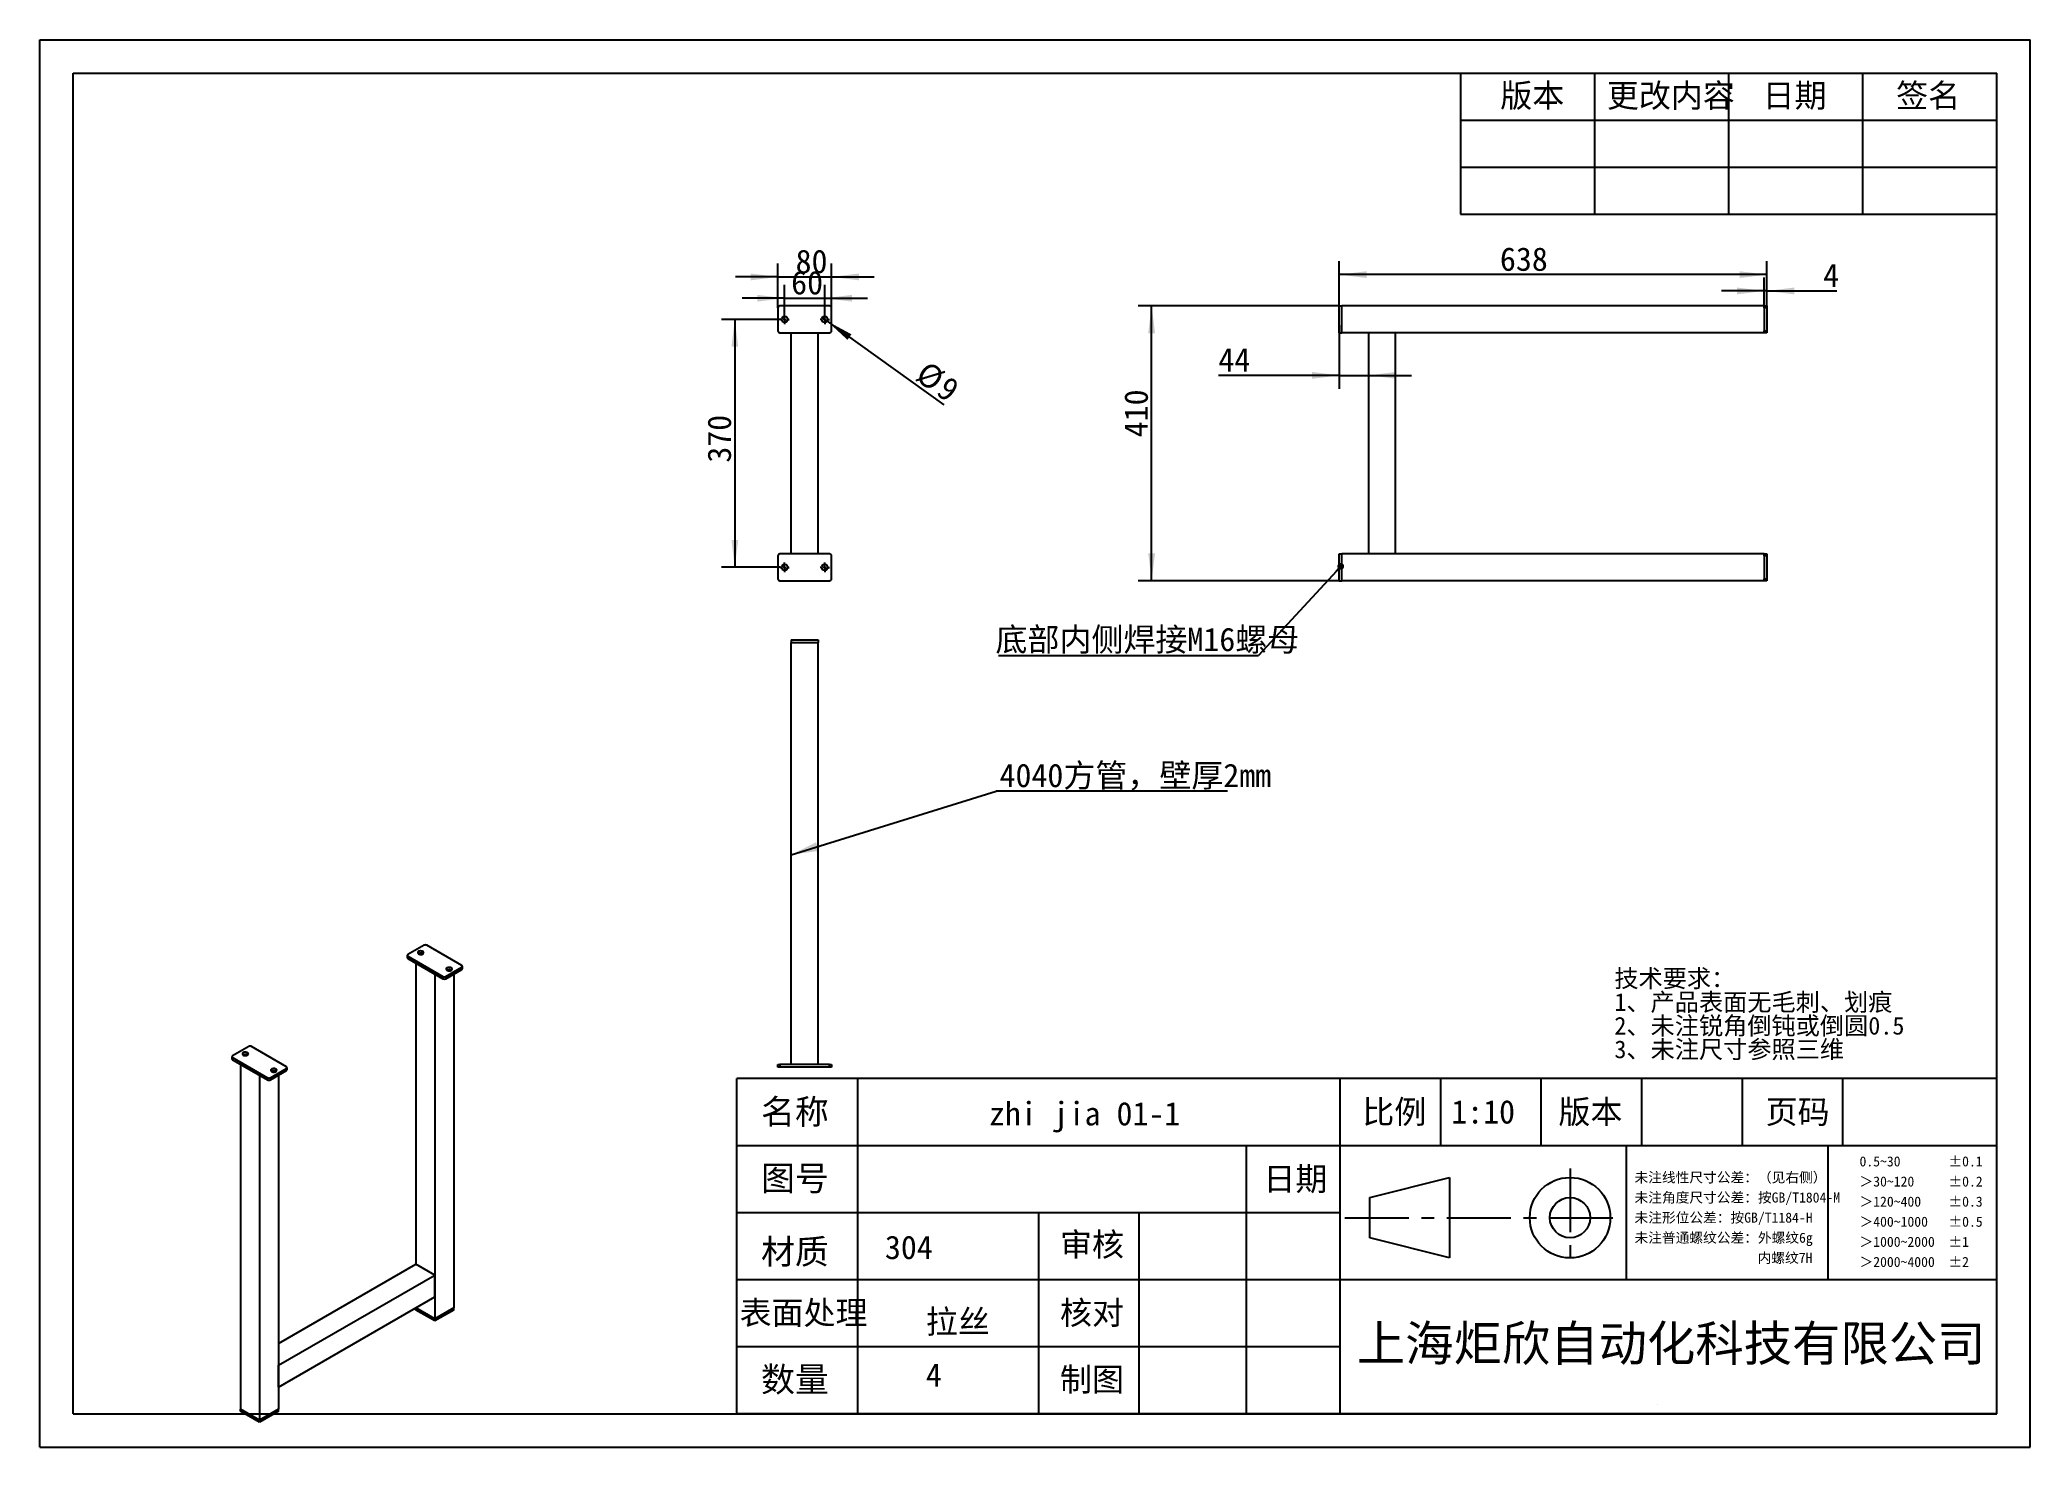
# Model space of a CAD drawing. Header units: millimetres. Extents: x 0 to 297, y 0 to 210.
import ezdxf

# ---------------------------------------------------------------- set-up
doc = ezdxf.new("R2010")
doc.units = ezdxf.units.MM
doc.linetypes.add('SLD-实线', pattern=[0])
doc.linetypes.add('SLD-点画线', pattern=[10.16, 6.35, -1.27, 1.27, -1.27])
doc.layers.add('中心线', color=1, linetype='SLD-点画线')
doc.layers.add('图框', color=7, linetype='SLD-实线')
doc.styles.add('SLDTEXTSTYLE0', font='SIMSUN.TTC', dxfattribs={"bigfont": 'bigfont'})
doc.styles.add('SLDTEXTSTYLE1', font='SIMSUN.TTC')
doc.styles.add('SLDTEXTSTYLE2', font='SIMSUN.TTC', dxfattribs={"bigfont": 'bigfont'})
doc.styles.get("Standard").update_dxf_attribs({"font": 'SIMSUN.TTC'})
doc.dimstyles.new('SLDDIMSTYLE0', dxfattribs={"dimtxt": 3.5, "dimasz": 4.08, "dimexe": 0, "dimexo": 0.0625, "dimgap": 0.875, "dimtad": 2, "dimlfac": 10, "dimrnd": 1e-09, "dimzin": 12, "dimdsep": 46, "dimtxsty": 'SLDTEXTSTYLE1', "dimsah": 1, "dimcen": 0.09, "dimadec": 0, "dimazin": 3, "dimtfac": 1, "dimtmove": 0, "dimatfit": 0, "dimfxl": 0, "dimfrac": 2, "dimtolj": 1, "dimtzin": 12, "dimarcsym": 0})
doc.dimstyles.new('SLDDIMSTYLE1', dxfattribs={"dimtxt": 3.5, "dimasz": 4.08, "dimexe": 0, "dimexo": 0.0625, "dimgap": 0.875, "dimtad": 2, "dimlfac": 10, "dimrnd": 1e-09, "dimzin": 12, "dimdsep": 46, "dimtxsty": 'SLDTEXTSTYLE1', "dimsah": 1, "dimcen": 0.09, "dimadec": 0, "dimazin": 3, "dimtfac": 1, "dimtofl": 0, "dimtmove": 0, "dimatfit": 3, "dimfxl": 0, "dimfrac": 2, "dimtolj": 1, "dimtzin": 12, "dimarcsym": 0})
doc.dimstyles.new('SLDDIMSTYLE2', dxfattribs={"dimtxt": 3.5, "dimasz": 4.08, "dimexe": 0, "dimexo": 0.0625, "dimgap": 0.875, "dimtad": 2, "dimlfac": 10, "dimrnd": 1e-09, "dimzin": 12, "dimdsep": 46, "dimtxsty": 'SLDTEXTSTYLE1', "dimblk1": 'NONE', "dimsah": 1, "dimcen": 0, "dimadec": 0, "dimazin": 3, "dimtfac": 1, "dimtmove": 0, "dimatfit": 3, "dimldrblk": 'NONE', "dimfxl": 0, "dimfrac": 2, "dimtolj": 1, "dimtzin": 12, "dimarcsym": 0})
doc.dimstyles.new('SLDDIMSTYLE3', dxfattribs={"dimtxt": 0.18, "dimasz": 4.08, "dimexe": 0, "dimexo": 0.0625, "dimgap": 0, "dimtad": 0, "dimtih": 1, "dimtoh": 1, "dimdec": 0, "dimrnd": 1e-09, "dimzin": 0, "dimdsep": 46, "dimtxsty": 'Standard', "dimsah": 1, "dimcen": 0.09, "dimadec": 0, "dimazin": 0, "dimtfac": 4.08, "dimtdec": 0, "dimtofl": 0, "dimtmove": 0, "dimatfit": 3, "dimfxl": 0, "dimfrac": 2, "dimtolj": 1, "dimtzin": 0, "dimarcsym": 0})
doc.dimstyles.new('SLDDIMSTYLE4', dxfattribs={"dimtxt": 0.18, "dimasz": 1.016, "dimexe": 0, "dimexo": 0.0625, "dimgap": 0, "dimtad": 0, "dimtih": 1, "dimtoh": 1, "dimdec": 0, "dimrnd": 1e-09, "dimzin": 0, "dimdsep": 46, "dimtxsty": 'Standard', "dimblk1": 'DOT', "dimblk2": 'DOT', "dimsah": 1, "dimcen": 0.09, "dimadec": 0, "dimazin": 0, "dimtfac": 1.016, "dimtdec": 0, "dimtofl": 0, "dimtmove": 0, "dimatfit": 3, "dimldrblk": 'DOT', "dimfxl": 0, "dimfrac": 2, "dimtolj": 1, "dimtzin": 0, "dimarcsym": 0})

# ---------------------------------------------------------------- blocks, each defined once
blk = doc.blocks.new('块18_1')
at = {"layer": '中心线', "lineweight": 25}
for p, q in [((282.21, 31.85), (282.21, 22.45)), ((259.81, 26.95), (287.48, 26.95))]:
    blk.add_line(p, q, dxfattribs=at)
at = {"layer": '图框', "color": 179, "linetype": 'SLD-实线', "lineweight": 25}
for p, q in [((262.29, 28.95), (270.22, 30.95)), ((270.22, 30.95), (270.22, 22.96)), ((262.29, 24.95), (262.29, 28.95)), ((270.22, 22.96), (262.29, 24.95))]:
    blk.add_line(p, q, dxfattribs=at)
for radius in [4, 2]:
    blk.add_circle((282.21, 26.95), radius, dxfattribs=at)
blk = doc.blocks.new('SW_NOTE_0')
at = {"layer": '图框', "color": 0, "char_height": 2.6458, "attachment_point": 1, "style": 'SLDTEXTSTYLE0'}
for s, insert in [('\\M+18B5A术\\M+19776\\M+18B81\\M+18146', (0, 3.08)), ('1\\M+18141产\\M+19569\\M+1955C\\M+196CA\\M+19DD9\\M+196D1\\M+18E68\\M+18141划\\M+18DAD', (0, -0.45)), ('2\\M+18141\\M+196A2\\M+1928D锐\\M+18A70\\M+1937C钝\\M+188BD\\M+1937C圆0.5', (0, -3.98)), ('3\\M+18141\\M+196A2\\M+1928D\\M+18EDA\\M+190A1\\M+18E51\\M+18FC6\\M+18E4F维', (0, -7.5))]:
    blk.add_mtext(s, dxfattribs=dict(at, insert=insert))
blk = doc.blocks.new('SW_NOTE_1')
at = {"layer": '图框', "color": 0, "char_height": 1.5, "attachment_point": 1, "style": 'SLDTEXTSTYLE0'}
for s, insert in [('\\M+196A2\\M+1928D线\\M+190AB\\M+18EDA\\M+190A1\\M+18CF6\\M+18DB7\\M+18146\\M+18169见\\M+18945侧\\M+1816A', (0, 1.75)), ('\\M+196A2\\M+1928D\\M+18A70\\M+19378\\M+18EDA\\M+190A1\\M+18CF6\\M+18DB7\\M+18146\\M+188C2GB/T1804-M', (0, -1.25)), ('\\M+196A2\\M+1928D\\M+18C60\\M+188CA\\M+18CF6\\M+18DB7\\M+18146\\M+188C2GB/T1184-H', (0, -4.25)), ('\\M+196A2\\M+1928D\\M+19581\\M+192CA\\M+19786纹\\M+18CF6\\M+18DB7\\M+18146\\M+18A4F\\M+19786纹6g', (0, -7.25)), ('                  \\M+193E0\\M+19786纹7H', (0, -10.25))]:
    blk.add_mtext(s, dxfattribs=dict(at, insert=insert))
blk = doc.blocks.new('SW_NOTE_2')
at = {"layer": '图框', "color": 0, "char_height": 1.5, "attachment_point": 1}
for s, insert, style in [('0.5~30       ±0.1', (0, 1.75), 'SLDTEXTSTYLE1'), ('\\M+1818430~120     \\M+1817D0.2', (0, -1.25), 'SLDTEXTSTYLE0'), ('\\M+18184120~400    \\M+1817D0.3', (0, -4.25), 'SLDTEXTSTYLE0'), ('\\M+18184400~1000   \\M+1817D0.5', (0, -7.25), 'SLDTEXTSTYLE0'), ('\\M+181841000~2000  \\M+1817D1', (0, -10.25), 'SLDTEXTSTYLE0'), ('\\M+181842000~4000  \\M+1817D2', (0, -13.25), 'SLDTEXTSTYLE0')]:
    blk.add_mtext(s, dxfattribs=dict(at, insert=insert, style=style))
blk = doc.blocks.new('_D')
at = {"layer": '图框'}
for p, q in [((110.13, 169.99), (110.13, 176.62)), ((118.13, 169.99), (118.13, 176.62)), ((110.13, 174.62), (103.78, 174.62)), ((110.13, 174.62), (118.13, 174.62)), ((118.13, 174.62), (124.48, 174.62))]:
    blk.add_line(p, q, dxfattribs=at)
for points in [[(110.13, 174.62), (106.05, 175.13), (106.05, 174.11)], [(118.13, 174.62), (122.21, 174.11), (122.21, 175.13)]]:
    blk.add_solid(points, dxfattribs=at)
at = {"layer": '图框', "insert": (112.77, 178.69), "char_height": 3.5, "attachment_point": 1, "style": 'SLDTEXTSTYLE1'}
blk.add_mtext('80', dxfattribs=at)
blk = doc.blocks.new('_D_1')
at = {"layer": '图框'}
for p, q in [((111.13, 168.99), (111.13, 173.44)), ((117.13, 168.99), (117.13, 173.44)), ((111.13, 171.44), (104.78, 171.44)), ((111.13, 171.44), (117.13, 171.44)), ((117.13, 171.44), (123.48, 171.44))]:
    blk.add_line(p, q, dxfattribs=at)
for points in [[(111.13, 171.44), (107.05, 171.94), (107.05, 170.93)], [(117.13, 171.44), (121.21, 170.93), (121.21, 171.94)]]:
    blk.add_solid(points, dxfattribs=at)
at = {"layer": '图框', "insert": (112.11, 175.51), "char_height": 3.5, "attachment_point": 1, "style": 'SLDTEXTSTYLE1'}
blk.add_mtext('60', dxfattribs=at)
blk = doc.blocks.new('_D_2')
at = {"layer": '图框'}
for p, q in [((110.43, 168.29), (101.7, 168.29)), ((103.7, 168.29), (103.7, 131.29)), ((110.43, 131.29), (101.7, 131.29))]:
    blk.add_line(p, q, dxfattribs=at)
for points in [[(103.7, 168.29), (103.2, 164.21), (104.21, 164.21)], [(103.7, 131.29), (104.21, 135.37), (103.2, 135.37)]]:
    blk.add_solid(points, dxfattribs=at)
at = {"layer": '图框', "insert": (99.63, 146.9), "char_height": 3.5, "attachment_point": 1, "rotation": 90, "style": 'SLDTEXTSTYLE1'}
blk.add_mtext('370', dxfattribs=at)
blk = doc.blocks.new('_D_3')
at = {"layer": '图框'}
for q in [(116.76, 168.55), (134.91, 155.54)]:
    blk.add_line((117.49, 168.02), q, dxfattribs=at)
blk.add_solid([(117.49, 168.02), (120.51, 165.23), (121.1, 166.06)], dxfattribs=at)
at = {"layer": '图框', "char_height": 3.5, "attachment_point": 1, "rotation": 324.3623, "style": 'SLDTEXTSTYLE1'}
for s, insert in [('%%c', (132.46, 162.27)), ('9', (135.61, 160.01))]:
    blk.add_mtext(s, dxfattribs=dict(at, insert=insert))
blk = doc.blocks.new('_None')
blk = doc.blocks.new('SW_CENTERMARKSYMBOL_0')
at = {"layer": '图框', "color": 0}
for p, q in [((-0.5, 0), (-0.7, 0)), ((0, 0), (-0.25, 0)), ((0, 0.5), (0, 0.7)), ((0, 0), (0, 0.25)), ((0, 0), (0, -0.25)), ((0, 0), (0.25, 0)), ((0.5, 0), (0.7, 0)), ((0, -0.5), (0, -0.7))]:
    blk.add_line(p, q, dxfattribs=at)
blk = doc.blocks.new('SW_CENTERMARKSYMBOL_1')
at = {"layer": '图框', "color": 0}
for p, q in [((-0.5, 0), (-0.7, 0)), ((0, 0), (-0.25, 0)), ((0, 0.5), (0, 0.7)), ((0, 0), (0, 0.25)), ((0, 0), (0, -0.25)), ((0, 0), (0.25, 0)), ((0.5, 0), (0.7, 0)), ((0, -0.5), (0, -0.7))]:
    blk.add_line(p, q, dxfattribs=at)
blk = doc.blocks.new('SW_CENTERMARKSYMBOL_2')
at = {"layer": '图框', "color": 0}
for p, q in [((-0.5, 0), (-0.7, 0)), ((0, 0), (-0.25, 0)), ((0, 0.5), (0, 0.7)), ((0, 0), (0, 0.25)), ((0, 0), (0, -0.25)), ((0, 0), (0.25, 0)), ((0.5, 0), (0.7, 0)), ((0, -0.5), (0, -0.7))]:
    blk.add_line(p, q, dxfattribs=at)
blk = doc.blocks.new('SW_CENTERMARKSYMBOL_3')
at = {"layer": '图框', "color": 0}
for p, q in [((-0.5, 0), (-0.7, 0)), ((0, 0), (-0.25, 0)), ((0, 0.5), (0, 0.7)), ((0, 0), (0, 0.25)), ((0, 0), (0, -0.25)), ((0, 0), (0.25, 0)), ((0.5, 0), (0.7, 0)), ((0, -0.5), (0, -0.7))]:
    blk.add_line(p, q, dxfattribs=at)
blk = doc.blocks.new('SW_NOTE_3')
at = {"layer": '图框', "color": 0}
blk.add_line((34.51, 0), (0, 0), dxfattribs=at)
at = {"layer": '图框', "color": 0, "insert": (0.49, 4.11), "char_height": 3.5, "attachment_point": 1, "style": 'SLDTEXTSTYLE0'}
blk.add_mtext('4040\\M+195FB\\M+18AC7\\M+18143\\M+195C7\\M+18CFA2mm', dxfattribs=at)
blk = doc.blocks.new('_D_4')
at = {"layer": '图框'}
for p, q in [((193.9, 170.29), (193.9, 176.96)), ((257.7, 170.29), (257.7, 176.96)), ((257.7, 174.96), (193.9, 174.96))]:
    blk.add_line(p, q, dxfattribs=at)
for points in [[(193.9, 174.96), (197.98, 174.45), (197.98, 175.47)], [(257.7, 174.96), (253.62, 175.47), (253.62, 174.45)]]:
    blk.add_solid(points, dxfattribs=at)
at = {"layer": '图框', "insert": (217.87, 179.03), "char_height": 3.5, "attachment_point": 1, "style": 'SLDTEXTSTYLE1'}
blk.add_mtext('638', dxfattribs=at)
blk = doc.blocks.new('_D_5')
at = {"layer": '图框'}
for p, q in [((257.3, 172.53), (250.95, 172.53)), ((257.3, 170.29), (257.3, 174.53)), ((257.7, 172.53), (257.3, 172.53)), ((257.7, 170.29), (257.7, 174.53)), ((257.7, 172.53), (268.14, 172.53))]:
    blk.add_line(p, q, dxfattribs=at)
for points in [[(257.3, 172.53), (253.22, 173.04), (253.22, 172.02)], [(257.7, 172.53), (261.78, 172.02), (261.78, 173.04)]]:
    blk.add_solid(points, dxfattribs=at)
at = {"layer": '图框', "insert": (266.1, 176.6), "char_height": 3.5, "attachment_point": 1, "style": 'SLDTEXTSTYLE1'}
blk.add_mtext('4', dxfattribs=at)
blk = doc.blocks.new('_D_6')
at = {"layer": '图框'}
for p, q in [((193.9, 167.44), (193.9, 157.93)), ((193.9, 159.93), (175.86, 159.93)), ((193.9, 159.93), (198.3, 159.93)), ((198.3, 159.93), (204.65, 159.93))]:
    blk.add_line(p, q, dxfattribs=at)
for points in [[(193.9, 159.93), (189.82, 160.44), (189.82, 159.42)], [(198.3, 159.93), (202.38, 159.42), (202.38, 160.44)]]:
    blk.add_solid(points, dxfattribs=at)
at = {"layer": '图框', "insert": (175.86, 164), "char_height": 3.5, "attachment_point": 1, "style": 'SLDTEXTSTYLE1'}
blk.add_mtext('44', dxfattribs=at)
blk = doc.blocks.new('_D_7')
at = {"layer": '图框'}
for p, q in [((193.9, 170.29), (163.9, 170.29)), ((165.9, 129.29), (165.9, 170.29)), ((193.9, 129.29), (163.9, 129.29))]:
    blk.add_line(p, q, dxfattribs=at)
for points in [[(165.9, 170.29), (165.39, 166.21), (166.41, 166.21)], [(165.9, 129.29), (166.41, 133.37), (165.39, 133.37)]]:
    blk.add_solid(points, dxfattribs=at)
at = {"layer": '图框', "insert": (161.83, 150.69), "char_height": 3.5, "attachment_point": 1, "rotation": 90, "style": 'SLDTEXTSTYLE1'}
blk.add_mtext('410', dxfattribs=at)
blk = doc.blocks.new('SW_NOTE_4')
at = {"layer": '图框', "color": 0}
blk.add_line((-38.81, 0), (0, 0), dxfattribs=at)
at = {"layer": '图框', "color": 0, "insert": (-39.24, 4.15), "char_height": 3.5, "attachment_point": 1, "style": 'SLDTEXTSTYLE0'}
blk.add_mtext('\\M+192EA\\M+19594\\M+193E0侧焊\\M+190DAM16\\M+19786\\M+195EA', dxfattribs=at)
blk = doc.blocks.new('_Dot')
at = {"color": 0, "linetype": 'ByBlock', "lineweight": -2}
blk.add_line((-0.5, 0), (-1, 0), dxfattribs=at)
at = {"color": 0, "linetype": 'ByBlock', "const_width": 0.5}
blk.add_lwpolyline([(-0.25, 0, 1), (0.25, 0, 1)], format="xyb", close=True, dxfattribs=at)

msp = doc.modelspace()

# ---------------------------------------------------------------- linework, layer by layer
at = {"color": 7, "linetype": 'SLD-实线', "lineweight": 25}
for p, q in [((110.1271, 169.9852), (110.1271, 166.5852)), ((117.8271, 170.2852), (110.4271, 170.2852)), ((118.1271, 166.5852), (118.1271, 169.9852)), ((193.9012, 166.2852), (193.9012, 170.2852)), ((193.9012, 170.2852), (194.3012, 170.2852)), ((194.3012, 166.2852), (194.3012, 170.2852)), ((257.3012, 170.2852), (194.3012, 170.2852)), ((257.3012, 170.2852), (257.7012, 170.2852)), ((257.3012, 169.9852), (257.3012, 170.2852)), ((257.7012, 169.9852), (257.3012, 169.9852)), ((257.3012, 169.9852), (257.3012, 166.5852)), ((257.7012, 170.2852), (257.7012, 169.9852)), ((257.7012, 169.9852), (257.7012, 166.5852)), ((257.3012, 166.5852), (257.7012, 166.5852)), ((257.3012, 166.2852), (257.3012, 166.5852)), ((257.7012, 166.5852), (257.7012, 166.2852)), ((110.4271, 166.2852), (117.8271, 166.2852)), ((112.1271, 133.2852), (112.1271, 166.2852)), ((116.1271, 133.2852), (116.1271, 166.2852)), ((193.9012, 166.2852), (194.3012, 166.2852)), ((257.3012, 166.2852), (194.3012, 166.2852)), ((198.3012, 133.2852), (198.3012, 166.2852)), ((202.3012, 166.2852), (198.3012, 166.2852)), ((202.3012, 133.2852), (202.3012, 166.2852)), ((257.7012, 166.2852), (257.3012, 166.2852)), ((110.1271, 132.9852), (110.1271, 129.5852)), ((117.8271, 133.2852), (110.4271, 133.2852)), ((118.1271, 129.5852), (118.1271, 132.9852)), ((193.9012, 133.2852), (194.3012, 133.2852)), ((193.9012, 129.2852), (193.9012, 133.2852)), ((194.3012, 129.2852), (194.3012, 133.2852)), ((257.3012, 133.2852), (194.3012, 133.2852)), ((202.3012, 133.2852), (198.3012, 133.2852)), ((257.3012, 133.2852), (257.7012, 133.2852)), ((257.3012, 132.9852), (257.3012, 133.2852)), ((257.7012, 132.9852), (257.3012, 132.9852)), ((257.3012, 132.9852), (257.3012, 129.5852)), ((257.7012, 133.2852), (257.7012, 132.9852)), ((257.7012, 132.9852), (257.7012, 129.5852)), ((110.4271, 129.2852), (117.8271, 129.2852)), ((193.9012, 129.2852), (194.3012, 129.2852)), ((257.3012, 129.2852), (194.3012, 129.2852)), ((257.3012, 129.5852), (257.7012, 129.5852)), ((257.3012, 129.2852), (257.3012, 129.5852)), ((257.7012, 129.2852), (257.3012, 129.2852)), ((257.7012, 129.5852), (257.7012, 129.2852)), ((112.1271, 120.4826), (112.1271, 120.0826)), ((112.1271, 120.4826), (116.1271, 120.4826)), ((112.1271, 120.0826), (116.1271, 120.0826)), ((112.1271, 57.0826), (112.1271, 120.0826)), ((116.1271, 120.4826), (116.1271, 120.0826)), ((116.1271, 57.0826), (116.1271, 120.0826)), ((57.3228, 74.8852), (54.9186, 73.4973)), ((62.9797, 71.8645), (57.7471, 74.8852)), ((54.8308, 73.3748), (54.8308, 73.0482)), ((54.9186, 73.2524), (60.1512, 70.2317)), ((54.9186, 73.2524), (54.9186, 72.9258)), ((54.9186, 72.9258), (60.1512, 69.905)), ((56.1207, 72.2318), (58.9492, 70.599)), ((56.1207, 72.2318), (56.1207, 27.3221)), ((60.5755, 70.2317), (62.9797, 71.6196)), ((60.5755, 69.905), (62.9797, 71.2929)), ((62.9797, 71.2929), (62.9797, 71.6196)), ((63.0675, 71.4154), (63.0675, 71.742)), ((58.9492, 70.599), (58.9492, 19.1569)), ((60.1512, 69.905), (60.1512, 70.2317)), ((60.5755, 70.2317), (60.5755, 69.905)), ((61.7776, 70.599), (61.7776, 20.7897)), ((31.1599, 59.7816), (28.7557, 58.3937)), ((36.8167, 56.7609), (31.5841, 59.7816)), ((28.6678, 58.2713), (28.6678, 57.9447)), ((28.7557, 58.1488), (33.9883, 55.1281)), ((28.7557, 58.1488), (28.7557, 57.8222)), ((28.7557, 57.8222), (33.9883, 54.8015)), ((29.9578, 57.1283), (29.9578, 5.6862)), ((29.9578, 57.1283), (32.7862, 55.4954)), ((34.4126, 55.1281), (36.8167, 56.516)), ((36.8167, 56.1894), (36.8167, 56.516)), ((36.9046, 56.3119), (36.9046, 56.6385)), ((110.1271, 56.6826), (110.1271, 57.0826)), ((110.1271, 57.0826), (110.4271, 57.0826)), ((110.4271, 56.6826), (110.1271, 56.6826)), ((110.4271, 57.0826), (110.4271, 56.6826)), ((117.8271, 57.0826), (110.4271, 57.0826)), ((117.8271, 56.6826), (110.4271, 56.6826)), ((116.1271, 57.0826), (112.1271, 57.0826)), ((117.8271, 56.6826), (117.8271, 57.0826)), ((117.8271, 57.0826), (118.1271, 57.0826)), ((118.1271, 56.6826), (117.8271, 56.6826)), ((118.1271, 57.0826), (118.1271, 56.6826)), ((32.7862, 55.4954), (32.7862, 4.0534)), ((33.9883, 54.8015), (33.9883, 55.1281)), ((34.4126, 54.8015), (36.8167, 56.1894)), ((34.4126, 55.1281), (34.4126, 54.8015)), ((35.6146, 55.4954), (35.6146, 5.6862)), ((35.6146, 15.4841), (56.1207, 27.3221)), ((58.9492, 25.6892), (56.1207, 27.3221)), ((35.6146, 12.2185), (58.9492, 25.6892)), ((58.9492, 22.4231), (58.9492, 25.6892)), ((35.6146, 8.9524), (58.9492, 22.4231)), ((56.1207, 20.7903), (56.1207, 20.7897)), ((58.9492, 19.1569), (56.1207, 20.7897)), ((56.1207, 20.4631), (56.1207, 20.7897)), ((58.9492, 18.8303), (56.1207, 20.4631)), ((61.7776, 20.7897), (58.9492, 19.1569)), ((61.7776, 20.4631), (58.9492, 18.8303)), ((58.9492, 18.8303), (58.9492, 19.1569)), ((61.7776, 20.4631), (61.7776, 20.7897)), ((35.6146, 8.9524), (35.6146, 12.2185)), ((32.7862, 4.0534), (29.9578, 5.6862)), ((29.9578, 5.3596), (29.9578, 5.6862)), ((32.7862, 3.7268), (29.9578, 5.3596)), ((35.6146, 5.6862), (32.7862, 4.0534)), ((35.6146, 5.3596), (32.7862, 3.7268)), ((32.7862, 3.7268), (32.7862, 4.0534)), ((35.6146, 5.3596), (35.6146, 5.6862))]:
    msp.add_line(p, q, dxfattribs=at)
at = {"color": 7, "linetype": 'SLD-实线', "lineweight": 25, "flags": 128}
for points in [[(57.146, 73.9667), (57.0435, 74.011), (56.9235, 74.0369), (56.7957, 74.0422), (56.6706, 74.0264), (56.5582, 73.991), (56.4676, 73.9387), (56.4062, 73.8738), (56.379, 73.8016), (56.3881, 73.7278), (56.4329, 73.6585), (56.5096, 73.5993), (56.6122, 73.555), (56.7322, 73.5292), (56.8599, 73.5239), (56.9851, 73.5396), (57.0975, 73.5751), (57.1881, 73.6274), (57.2495, 73.6923), (57.2767, 73.7645), (57.2676, 73.8383), (57.2228, 73.9075), (57.146, 73.9667)], [(60.7523, 71.1501), (60.8548, 71.1058), (60.9748, 71.08), (61.1026, 71.0747), (61.2277, 71.0904), (61.3402, 71.1258), (61.4307, 71.1781), (61.4921, 71.243), (61.5193, 71.3153), (61.5102, 71.389), (61.4654, 71.4583), (61.3887, 71.5175), (61.2861, 71.5618), (61.1661, 71.5877), (61.0384, 71.5929), (60.9132, 71.5772), (60.8008, 71.5418), (60.7102, 71.4895), (60.6488, 71.4246), (60.6216, 71.3523), (60.6308, 71.2786), (60.6755, 71.2093), (60.7523, 71.1501)], [(30.3467, 58.4958), (30.4492, 58.4515), (30.5692, 58.4256), (30.697, 58.4204), (30.8221, 58.4361), (30.9346, 58.4715), (31.0251, 58.5238), (31.0865, 58.5887), (31.1137, 58.661), (31.1046, 58.7347), (31.0598, 58.804), (30.9831, 58.8632), (30.8805, 58.9075), (30.7605, 58.9333), (30.6328, 58.9386), (30.5076, 58.9229), (30.3952, 58.8875), (30.3046, 58.8352), (30.2433, 58.7703), (30.216, 58.698), (30.2252, 58.6243), (30.2699, 58.555), (30.3467, 58.4958)], [(35.2257, 56.414), (35.1232, 56.4583), (35.0032, 56.4841), (34.8754, 56.4894), (34.7503, 56.4737), (34.6379, 56.4382), (34.5473, 56.3859), (34.4859, 56.321), (34.4587, 56.2488), (34.4678, 56.175), (34.5126, 56.1058), (34.5893, 56.0466), (34.6919, 56.0023), (34.8119, 55.9764), (34.9396, 55.9711), (35.0648, 55.9869), (35.1772, 56.0223), (35.2678, 56.0746), (35.3292, 56.1395), (35.3564, 56.2117), (35.3472, 56.2855), (35.3025, 56.3548), (35.2257, 56.414)]]:
    msp.add_lwpolyline(points, dxfattribs=at)
at = {"color": 7, "linetype": 'SLD-实线', "lineweight": 25}
for centre in [(111.1271, 168.2852), (117.1271, 168.2852), (111.1271, 131.2852), (117.1271, 131.2852)]:
    msp.add_circle(centre, 0.45, dxfattribs=at)
for centre, radius, start, end in [((110.4271, 169.9852), 0.3, 90, 180), ((117.8271, 169.9852), 0.3, 0, 90), ((110.4271, 166.5852), 0.3, 180, 270), ((117.8271, 166.5852), 0.3, 270, 0), ((110.4271, 132.9852), 0.3, 90, 180), ((117.8271, 132.9852), 0.3, 0, 90), ((110.4271, 129.5852), 0.3, 180, 270), ((117.8271, 129.5852), 0.3, 270, 0), ((57.5349, 74.4758), 0.4611, 62.609672, 117.390328), ((54.9809, 73.0632), 0.1509, 185.694799, 245.625342), ((54.9651, 73.3748), 0.131, 110.783421, 249.216579), ((56.8278, 73.0613), 0.659, 57.92546, 122.07454), ((62.9332, 71.742), 0.131, 290.783421, 69.216579), ((62.9174, 71.4304), 0.1509, 294.374658, 354.305201), ((60.3634, 70.6411), 0.4611, 242.609672, 297.390328), ((60.3634, 70.3145), 0.4611, 242.609672, 297.390328), ((61.0705, 70.6121), 0.659, 57.92546, 122.07454), ((31.372, 59.3722), 0.4611, 62.609672, 117.390328), ((28.818, 57.9596), 0.1509, 185.694799, 245.625342), ((28.8022, 58.2713), 0.131, 110.783421, 249.216579), ((30.6649, 57.9577), 0.659, 57.92546, 122.07454), ((36.7702, 56.6385), 0.131, 290.783421, 69.216579), ((34.2004, 55.5375), 0.4611, 242.609672, 297.390328), ((34.2004, 55.2109), 0.4611, 242.609672, 297.390328), ((34.9075, 55.5085), 0.659, 57.92546, 122.07454), ((36.7544, 56.3268), 0.1509, 294.374658, 354.305201)]:
    msp.add_arc(centre, radius, start, end, dxfattribs=at)
at = {"layer": '图框'}
for p, q in [((-0.0066, -0.0006), (-0.0066, 209.9994)), ((-0.0066, 209.9994), (296.9934, 209.9994)), ((296.9934, -0.0006), (296.9934, 209.9994)), ((4.9934, 4.9994), (4.9934, 204.9994)), ((4.9934, 204.9994), (291.9934, 204.9994)), ((211.9934, 204.9994), (211.9934, 183.9994)), ((231.9934, 204.9994), (231.9934, 183.9994)), ((251.9934, 204.9994), (251.9934, 183.9994)), ((271.9934, 204.9994), (271.9934, 183.9994)), ((291.9934, 4.9994), (291.9934, 204.9994)), ((211.9934, 197.9994), (291.9934, 197.9994)), ((211.9934, 190.9994), (291.9934, 190.9994)), ((211.9934, 183.9994), (291.9934, 183.9994)), ((291.9934, 54.9994), (103.9934, 54.9994)), ((103.9934, 4.9994), (103.9934, 54.9994)), ((121.9934, 54.9994), (121.9934, 4.9994)), ((193.9934, 54.9994), (193.9934, 4.9994)), ((208.9934, 54.9994), (208.9934, 44.9994)), ((223.9934, 54.9994), (223.9934, 44.9994)), ((238.9934, 54.9994), (238.9934, 44.9994)), ((253.9934, 54.9994), (253.9934, 44.9994)), ((268.9934, 54.9994), (268.9934, 44.9994)), ((291.9934, 4.9994), (291.9934, 54.9994)), ((103.9934, 44.9994), (291.9934, 44.9994)), ((179.9934, 44.9994), (179.9934, 4.9994)), ((236.7291, 44.9994), (236.7291, 24.9994)), ((266.7813, 44.9994), (266.7813, 24.9994)), ((103.9934, 34.9994), (193.9934, 34.9994)), ((148.9934, 34.9994), (148.9934, 4.9994)), ((163.9934, 34.9994), (163.9934, 4.9994)), ((103.9934, 24.9994), (291.9934, 24.9994)), ((103.9934, 14.9994), (193.9934, 14.9994)), ((241.4181, 6.4404), (241.4181, 6.43)), ((4.9934, 4.9994), (291.9934, 4.9994)), ((291.9934, 4.9994), (103.9934, 4.9994)), ((-0.0066, -0.0006), (296.9934, -0.0006))]:
    msp.add_line(p, q, dxfattribs=at)

# ---------------------------------------------------------------- block references
at = {"color": 7, "linetype": 'Continuous', "xscale": 1.5, "yscale": 1.5, "zscale": 1.5}
msp.add_blockref('块18_1', (-194.9885, -6.1815), dxfattribs=at)
at = {"layer": '图框'}
for name, p in [('SW_CENTERMARKSYMBOL_3', (111.1271, 168.2852)), ('SW_CENTERMARKSYMBOL_2', (117.1271, 168.2852)), ('SW_CENTERMARKSYMBOL_0', (111.1271, 131.2852)), ('SW_CENTERMARKSYMBOL_1', (117.1271, 131.2852)), ('SW_NOTE_4', (181.8345, 118.13)), ('SW_NOTE_3', (142.7106, 97.8769)), ('SW_NOTE_0', (234.9415, 68.192)), ('SW_NOTE_2', (271.5277, 41.6441)), ('SW_NOTE_1', (237.9523, 39.2568))]:
    msp.add_blockref(name, p, dxfattribs=at)

# ---------------------------------------------------------------- texts
at = {"layer": '图框', "attachment_point": 1}
for s, insert, char_height, style in [('\\M+194C5\\M+1967B', (217.9181, 203.4334), 3.5, 'SLDTEXTSTYLE0'), ('\\M+18D58\\M+189FC\\M+193E0\\M+19765', (233.8294, 203.4334), 3.5, 'SLDTEXTSTYLE0'), ('\\M+193FA\\M+18AFA', (257.0561, 203.4334), 3.5, 'SLDTEXTSTYLE0'), ('签\\M+196BC', (276.9909, 203.4334), 3.5, 'SLDTEXTSTYLE0'), ('\\M+196BC\\M+18FCC', (107.6202, 51.9091), 3.704167, 'SLDTEXTSTYLE2'), ('zhi jia 01-1', (141.6112, 51.5122), 3.5, 'SLDTEXTSTYLE1'), ('\\M+194E4\\M+197E1', (197.3376, 51.7907), 3.5, 'SLDTEXTSTYLE0'), ('1:10', (210.5979, 51.7907), 3.5, 'SLDTEXTSTYLE1'), ('\\M+194C5\\M+1967B', (226.6036, 51.7907), 3.5, 'SLDTEXTSTYLE0'), ('页码', (257.5138, 51.7907), 3.5, 'SLDTEXTSTYLE0'), ('图\\M+18D86', (107.6202, 41.9867), 3.70417, 'SLDTEXTSTYLE2'), ('\\M+193FA\\M+18AFA', (182.5806, 41.7861), 3.5, 'SLDTEXTSTYLE0'), ('\\M+18DDE质', (107.6202, 31.0344), 3.70417, 'SLDTEXTSTYLE2'), ('304', (126.0984, 31.5672), 3.5, 'SLDTEXTSTYLE1'), ('审\\M+18A6A', (152.2204, 32.0014), 3.5, 'SLDTEXTSTYLE0'), ('\\M+1955C\\M+196CA处\\M+1979D', (104.409, 21.8169), 3.5, 'SLDTEXTSTYLE2'), ('\\M+19D66丝', (132.2088, 20.4866), 3.5, 'SLDTEXTSTYLE0'), ('\\M+18A6A对', (152.2204, 21.8169), 3.5, 'SLDTEXTSTYLE0'), ('\\M+18FE3\\M+18A43\\M+1E078\\M+18BD3\\M+18EA9动\\M+189BB\\M+189C8\\M+18B5A\\M+1974C\\M+18CC0\\M+18CF6\\M+18E69', (196.4995, 18.1428), 5.291667, 'SLDTEXTSTYLE2'), ('\\M+19094\\M+197CA', (107.6202, 11.9726), 3.704167, 'SLDTEXTSTYLE2'), ('4', (132.2088, 12.5085), 3.5, 'SLDTEXTSTYLE1'), ('\\M+190A7图', (152.2204, 11.8542), 3.5, 'SLDTEXTSTYLE0')]:
    msp.add_mtext(s, dxfattribs=dict(at, insert=insert, char_height=char_height, style=style))

# ---------------------------------------------------------------- dimensions: what is measured, and where the dimension line sits
at = {"layer": '图框'}
for base, p1, p2, dimstyle, picture, middle in [((118.1271, 174.6193), (110.1271, 169.9852), (118.1271, 169.9852), 'SLDDIMSTYLE0', '_D', (114.8054, 174.6193)), ((193.9012, 174.958), (257.7012, 170.2852), (193.9012, 170.2852), 'SLDDIMSTYLE1', '_D_4', (220.9273, 174.958)), ((117.1271, 171.4367), (111.1271, 168.9852), (117.1271, 168.9852), 'SLDDIMSTYLE0', '_D_1', (114.1489, 171.4367)), ((257.3012, 172.5301), (257.7012, 170.2852), (257.3012, 170.2852), 'SLDDIMSTYLE0', '_D_5', (267.1169, 172.5301)), ((198.3012, 159.9318), (193.9012, 167.4352), (198.3012, 166.2852), 'SLDDIMSTYLE0', '_D_6', (177.9012, 159.9318))]:
    dim = msp.add_linear_dim(base=base, p1=p1, p2=p2, dimstyle=dimstyle, dxfattribs=at)
    dim.commit()
    dim.dimension.update_dxf_attribs({"geometry": picture, "text_midpoint": middle, "dimtype": 160})
for base, p1, p2, picture, middle in [((165.9012, 170.2852), (193.9012, 129.2852), (193.9012, 170.2852), '_D_7', (165.9012, 153.7473)), ((103.7048, 131.2852), (110.4271, 168.2852), (110.4271, 131.2852), '_D_2', (103.7048, 149.9515))]:
    dim = msp.add_linear_dim(base=base, p1=p1, p2=p2, angle=90, dimstyle='SLDDIMSTYLE1', dxfattribs=at)
    dim.commit()
    dim.dimension.update_dxf_attribs({"geometry": picture, "text_midpoint": middle, "dimtype": 160})
dim = msp.add_diameter_dim_2p(p1=(116.7614, 168.5474), p2=(117.4928, 168.0231), dimstyle='SLDDIMSTYLE2', dxfattribs=at)
dim.commit()
dim.dimension.update_dxf_attribs({"geometry": '_D_3', "text_midpoint": (132.6676, 157.1439), "dimtype": 163})

# ---------------------------------------------------------------- leaders
for points, dimstyle in [([(194.1159, 131.4246), (181.8345, 118.13)], 'SLDDIMSTYLE4'), ([(112.1271, 88.4059), (142.7106, 97.8769)], 'SLDDIMSTYLE3')]:
    msp.add_leader(points, dimstyle=dimstyle, dxfattribs=at)

doc.saveas('drawing.dxf')
